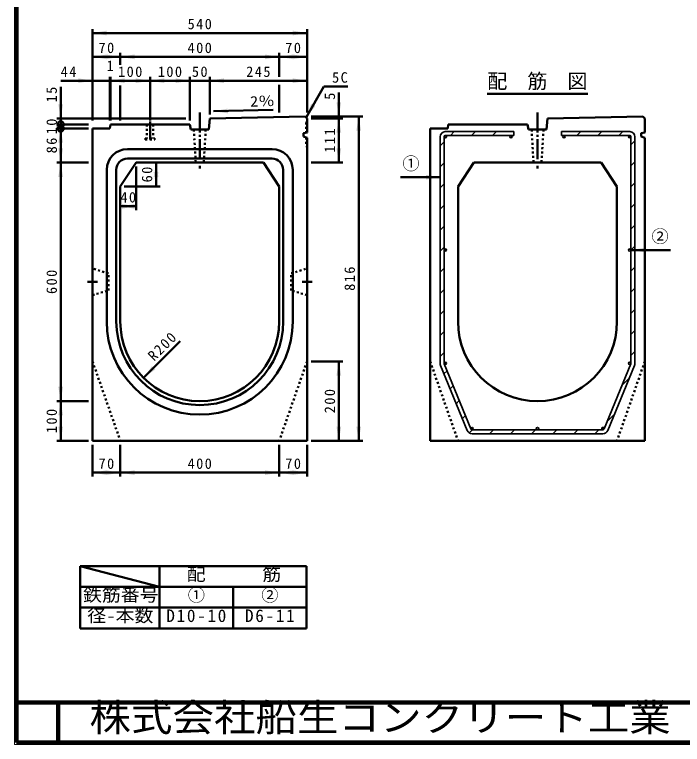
# Model space of a CAD drawing. Units: millimetres, scale not verified. Extents: x 100 to 4105, y 100 to 2870.
# Drawn here: x 100 to 1781, y 100 to 1936 of the extents above; entities that cross this region are included whole.
import ezdxf
from ezdxf.enums import TextEntityAlignment as Align

# ---------------------------------------------------------------- set-up
doc = ezdxf.new("R2010")
doc.units = ezdxf.units.MM
doc.header["$LTSCALE"] = 5
doc.header["$PDMODE"] = 32
doc.header["$PDSIZE"] = 2.5
doc.linetypes.add('USER1', pattern=[2.2, 1, -1.2])
doc.linetypes.add('USER2', pattern=[13.4, 10, -1.2, 1, -1.2])
doc.layers.add('V-nasSTD', color=7, linetype='Continuous', lineweight=35)
doc.styles.add('ＭＳ ゴシック', font='')
doc.styles.get('ＭＳ ゴシック').set_extended_font_data('MS Gothic')

msp = doc.modelspace()

# ---------------------------------------------------------------- hatches: boundary and pattern name
at = {"layer": 'V-nasSTD'}
for points in [[(332, 1895.655), (296, 1889.655), (332, 1883.655)], [(800, 1883.655), (836, 1889.655), (800, 1895.655)], [(332, 1835.655), (296, 1829.655), (332, 1823.655)], [(330, 1823.655), (366, 1829.655), (330, 1835.655)], [(402, 1835.655), (366, 1829.655), (402, 1823.655)], [(730, 1823.655), (766, 1829.655), (730, 1835.655)], [(802, 1835.655), (766, 1829.655), (802, 1823.655)], [(800, 1823.655), (836, 1829.655), (800, 1835.655)], [(260, 1763.655), (296, 1769.655), (260, 1775.655)], [(377, 1775.655), (341, 1769.655), (377, 1763.655)], [(405, 1763.655), (441, 1769.655), (405, 1775.655)], [(477, 1775.655), (441, 1769.655), (477, 1763.655)], [(505, 1763.655), (541, 1769.655), (505, 1775.655)], [(627, 1775.655), (591, 1769.655), (627, 1763.655)], [(800, 1763.655), (836, 1769.655), (800, 1775.655)], [(222, 1710.655), (216, 1674.655), (210, 1710.655)], [(846.304, 1711.332), (833.5, 1677.155), (856.696, 1705.332)], [(910, 1715.655), (916, 1679.655), (922, 1715.655)], [(636.481, 1699.619), (600.614, 1692.87), (636.731, 1687.621)], [(922, 1638.655), (916, 1674.655), (910, 1638.655)], [(972, 1643.655), (966, 1679.655), (960, 1643.655)], [(222, 1613.655), (216, 1649.655), (210, 1613.655)], [(210, 1599.655), (216, 1563.655), (222, 1599.655)], [(910, 1599.655), (916, 1563.655), (922, 1599.655)], [(222, 1527.655), (216, 1563.655), (210, 1527.655)], [(462, 1527.655), (456, 1563.655), (450, 1527.655)], [(450, 1539.655), (456, 1503.655), (462, 1539.655)], [(1135, 1520.901), (1171, 1526.901), (1135, 1532.901)], [(402, 1459.655), (366, 1453.655), (402, 1447.655)], [(370, 1447.655), (406, 1453.655), (370, 1459.655)], [(1687, 1337.655), (1651, 1343.655), (1687, 1349.655)], [(445.792, 1051.932), (424.579, 1022.233), (454.277, 1043.446)], [(922, 1027.655), (916, 1063.655), (910, 1027.655)], [(210, 999.655), (216, 963.655), (222, 999.655)], [(222, 927.655), (216, 963.655), (210, 927.655)], [(210, 899.655), (216, 863.655), (222, 899.655)], [(910, 899.655), (916, 863.655), (922, 899.655)], [(960, 899.655), (966, 863.655), (972, 899.655)], [(332, 789.655), (296, 783.655), (332, 777.655)], [(330, 777.655), (366, 783.655), (330, 789.655)], [(402, 789.655), (366, 783.655), (402, 777.655)], [(730, 777.655), (766, 783.655), (730, 789.655)], [(802, 789.655), (766, 783.655), (802, 777.655)], [(800, 777.655), (836, 783.655), (800, 789.655)]]:
    msp.add_hatch(color=256, dxfattribs=at).paths.add_polyline_path(points)

# ---------------------------------------------------------------- linework, layer by layer
at = {"layer": 'V-nasSTD', "lineweight": 100}
for p, q in [((105, 2865), (105, 105)), ((105, 205), (4100, 205)), ((210, 205), (210, 105)), ((105, 105), (4100, 105))]:
    msp.add_line(p, q, dxfattribs=at)
at = {"layer": 'V-nasSTD', "lineweight": 50}
for p, q in [((296, 1669.655), (296, 1899.655)), ((836, 1689.655), (836, 1899.655)), ((296, 1889.655), (836, 1889.655)), ((366, 1809.655), (366, 1839.655)), ((766, 1779.655), (766, 1839.655)), ((296, 1829.655), (366, 1829.655)), ((366, 1829.655), (766, 1829.655)), ((766, 1829.655), (836, 1829.655)), ((216, 1769.655), (296, 1769.655)), ((296, 1769.655), (340, 1769.655)), ((340, 1669.655), (340, 1779.655)), ((340, 1769.655), (341, 1769.655)), ((341, 1669.655), (341, 1779.655)), ((341, 1769.655), (441, 1769.655)), ((441, 1669.655), (441, 1779.655)), ((441, 1769.655), (541, 1769.655)), ((541, 1669.655), (541, 1779.655)), ((541, 1769.655), (591, 1769.655)), ((591, 1684.655), (591, 1779.655)), ((591, 1769.655), (836, 1769.655)), ((216, 1754.655), (216, 1674.655)), ((366, 1757.655), (366, 1669.655)), ((766, 1759.655), (766, 1689.655)), ((878.5, 1755.097), (833.5, 1677.155)), ((878.5, 1755.097), (938.5, 1755.097)), ((916, 1739.655), (916, 1679.655)), ((1289.597, 1736.655), (1542.403, 1736.655)), ((600.614, 1692.87), (750.582, 1695.994)), ((531, 1674.655), (206, 1674.655)), ((216, 1674.655), (216, 1659.655)), ((591, 1674.655), (588.5, 1646.655)), ((591, 1674.655), (831, 1679.655)), ((831, 1679.655), (836, 1674.655)), ((836, 1674.655), (836, 1639.67)), ((846, 1679.655), (976, 1679.655)), ((846, 1674.655), (926, 1674.655)), ((916, 1674.655), (916, 1679.655)), ((916, 1563.655), (916, 1674.655)), ((966, 863.655), (966, 1679.655)), ((1441, 1674.655), (1438.5, 1646.655)), ((1441, 1674.655), (1681, 1679.655)), ((1681, 1679.655), (1686, 1674.655)), ((1686, 1674.655), (1686, 1639.67)), ((286, 1659.655), (206, 1659.655)), ((216, 1659.655), (216, 1649.655)), ((341, 1659.655), (340, 1649.655)), ((541, 1659.655), (341, 1659.655)), ((541, 1659.655), (543.5, 1646.655)), ((1191, 1659.655), (1190, 1649.655)), ((1391, 1659.655), (1191, 1659.655)), ((1391, 1659.655), (1393.5, 1646.655)), ((286, 1649.655), (206, 1649.655)), ((216, 1563.655), (216, 1649.655)), ((296, 863.655), (296, 1649.655)), ((296, 1649.655), (340, 1649.655)), ((588.5, 1646.655), (543.5, 1646.655)), ((551, 1646.655), (581, 1646.655)), ((827, 1637.655), (836, 1639.67)), ((827, 1629.655), (827, 1637.655)), ((1146, 863.655), (1146, 1649.655)), ((1146, 1649.655), (1190, 1649.655)), ((1438.5, 1646.655), (1393.5, 1646.655)), ((1401, 1646.655), (1431, 1646.655)), ((1677, 1637.655), (1686, 1639.67)), ((1677, 1629.655), (1677, 1637.655)), ((827, 1629.655), (836, 1626.296)), ((836, 863.655), (836, 1626.296)), ((1677, 1629.655), (1686, 1626.296)), ((1686, 863.655), (1686, 1626.296)), ((384, 1597.655), (748, 1597.655)), ((286, 1563.655), (206, 1563.655)), ((216, 963.655), (216, 1563.655)), ((406, 1563.655), (366, 1503.655)), ((384, 1573.655), (748, 1573.655)), ((406, 1563.655), (726, 1563.655)), ((456, 1503.655), (456, 1563.655)), ((726, 1563.655), (766, 1503.655)), ((846, 1563.655), (926, 1563.655)), ((1256, 1563.655), (1216, 1503.655)), ((1256, 1563.655), (1576, 1563.655)), ((1576, 1563.655), (1616, 1503.655)), ((332, 1513.655), (332, 1545.655)), ((356, 1513.655), (356, 1545.655)), ((406, 1553.655), (406, 1443.655)), ((776, 1545.655), (776, 1513.655)), ((800, 1545.655), (800, 1513.655)), ((1071, 1526.901), (1171, 1526.901)), ((332, 1163.655), (332, 1513.655)), ((356, 1163.655), (356, 1513.655)), ((776, 1513.655), (776, 1163.655)), ((800, 1513.655), (800, 1163.655)), ((366, 1503.655), (366, 1163.655)), ((376, 1503.655), (466, 1503.655)), ((766, 1503.655), (766, 1163.655)), ((1216, 1503.655), (1216, 1163.655)), ((1616, 1503.655), (1616, 1163.655)), ((366, 1453.655), (406, 1453.655)), ((1751, 1343.655), (1651, 1343.655)), ((424.579, 1022.233), (516.503, 1114.157)), ((846, 1063.655), (926, 1063.655)), ((916, 863.655), (916, 1063.655)), ((286, 963.655), (206, 963.655)), ((216, 863.655), (216, 963.655)), ((286, 863.655), (206, 863.655)), ((296, 863.655), (836, 863.655)), ((846, 863.655), (976, 863.655)), ((1146, 863.655), (1686, 863.655)), ((296, 853.655), (296, 773.655)), ((366, 853.655), (366, 773.655)), ((766, 853.655), (766, 773.655)), ((836, 853.655), (836, 773.655)), ((296, 783.655), (366, 783.655)), ((366, 783.655), (766, 783.655)), ((766, 783.655), (836, 783.655)), ((265, 548), (265, 496)), ((465, 548), (265, 548)), ((265, 548), (465, 496)), ((465, 496), (465, 548)), ((650, 548), (465, 548)), ((835, 548), (650, 548)), ((835, 496), (835, 548)), ((265, 496), (265, 444)), ((465, 496), (265, 496)), ((465, 444), (465, 496)), ((465, 444), (465, 496)), ((465, 496), (465, 444)), ((650, 496), (465, 496)), ((650, 444), (650, 496)), ((650, 496), (835, 496)), ((650, 444), (650, 496)), ((650, 496), (650, 444)), ((835, 444), (835, 496)), ((835, 444), (835, 496)), ((835, 444), (835, 496)), ((835, 496), (835, 444)), ((265, 444), (265, 392)), ((465, 444), (265, 444)), ((465, 392), (465, 444)), ((465, 444), (650, 444)), ((465, 392), (465, 444)), ((465, 444), (465, 392)), ((650, 392), (650, 444)), ((650, 444), (835, 444)), ((650, 392), (650, 444)), ((650, 444), (650, 392)), ((835, 392), (835, 444)), ((835, 392), (835, 444)), ((835, 392), (835, 444)), ((835, 444), (835, 392)), ((265, 392), (465, 392)), ((465, 392), (650, 392)), ((650, 392), (835, 392))]:
    msp.add_line(p, q, dxfattribs=at)
at = {"layer": 'V-nasSTD', "linetype": 'USER2', "lineweight": 50}
for p, q in [((566, 1689.655), (566, 1548.655)), ((1416, 1689.655), (1416, 1548.655)), ((441, 1666.655), (441, 1621.655)), ((308.5, 1263.655), (283.5, 1263.655)), ((823.5, 1263.655), (848.5, 1263.655))]:
    msp.add_line(p, q, dxfattribs=at)
at = {"layer": 'V-nasSTD', "linetype": 'USER1', "lineweight": 50}
for p, q in [((433, 1659.655), (433, 1624.655)), ((449, 1659.655), (449, 1624.655)), ((833.7, 1664.655), (836, 1666.955)), ((833.7, 1664.655), (833.7, 1639.155)), ((551, 1646.655), (556, 1563.655)), ((581, 1646.655), (576, 1563.655)), ((1401, 1646.655), (1406, 1563.655)), ((1431, 1646.655), (1426, 1563.655)), ((429, 1624.655), (453, 1624.655)), ((429, 1624.655), (429, 1621.655)), ((429, 1621.655), (453, 1621.655)), ((453, 1624.655), (453, 1621.655)), ((833.7, 1627.155), (833.7, 1604.655)), ((833.7, 1604.655), (836, 1602.355)), ((336, 1285.155), (296, 1297.155)), ((296, 1297.155), (296, 1230.155)), ((796, 1285.155), (836, 1297.155)), ((836, 1297.155), (836, 1230.155)), ((336, 1242.155), (336, 1285.155)), ((796, 1242.155), (796, 1285.155)), ((296, 1230.155), (336, 1242.155)), ((836, 1230.155), (796, 1242.155)), ((296, 1063.655), (366, 863.655)), ((836, 1063.655), (766, 863.655)), ((1146, 1063.655), (1216, 863.655)), ((1686, 1063.655), (1616, 863.655))]:
    msp.add_line(p, q, dxfattribs=at)
at = {"layer": 'V-nasSTD'}
for p, q in [((1184, 1641.655), (1356, 1641.655)), ((1196.673, 1631.655), (1206.673, 1641.655)), ((1249.706, 1631.655), (1259.706, 1641.655)), ((1302.739, 1631.655), (1312.739, 1641.655)), ((1356, 1641.655), (1356, 1631.655)), ((1476, 1641.655), (1476, 1631.655)), ((1476, 1641.655), (1648, 1641.655)), ((1476, 1641.563), (1476.092, 1641.655)), ((1514.871, 1631.655), (1524.871, 1641.655)), ((1567.904, 1631.655), (1577.904, 1641.655)), ((1620.937, 1631.655), (1630.937, 1641.655)), ((1171, 1628.655), (1171, 1058.246)), ((1171, 1605.981), (1181, 1615.981)), ((1181, 1628.655), (1181, 1058.237)), ((1181.053, 1629.218), (1184.563, 1625.708)), ((1184, 1631.655), (1356, 1631.655)), ((1348.386, 1631.655), (1349, 1631.655)), ((1348.386, 1631.591), (1351.936, 1628.041)), ((1349, 1631.655), (1356, 1631.655)), ((1355.772, 1631.655), (1356, 1631.882)), ((1476, 1631.655), (1648, 1631.655)), ((1482.689, 1631.638), (1485.984, 1628.343)), ((1646.038, 1630.924), (1650.269, 1626.692)), ((1651, 1628.655), (1651, 1058.237)), ((1651, 1608.684), (1661, 1618.684)), ((1661, 1628.655), (1661, 1058.241)), ((1171, 1552.948), (1181, 1562.948)), ((1651, 1555.651), (1661, 1565.651)), ((1171, 1499.915), (1181, 1509.915)), ((1651, 1502.618), (1661, 1512.618)), ((1171, 1446.882), (1181, 1456.882)), ((1651, 1449.585), (1661, 1459.585)), ((1171, 1393.849), (1181, 1403.849)), ((1651, 1396.552), (1661, 1406.552)), ((1181, 1393.655), (1181, 1395.069)), ((1171, 1340.816), (1181, 1350.816)), ((1181.354, 1345.069), (1185.415, 1341.009)), ((1651, 1343.519), (1661, 1353.519)), ((1171, 1287.783), (1181, 1297.783)), ((1651, 1290.486), (1661, 1300.486)), ((1171, 1234.75), (1181, 1244.75)), ((1651, 1237.453), (1661, 1247.453)), ((1651, 1184.42), (1661, 1194.42)), ((1171, 1181.717), (1181, 1191.717)), ((1171, 1128.684), (1181, 1138.684)), ((1651, 1131.387), (1661, 1141.387)), ((1171, 1075.651), (1181, 1085.651)), ((1651, 1078.354), (1661, 1088.354)), ((1171.979, 1053.296), (1239.34, 889.705)), ((1181.226, 1057.095), (1248.583, 893.512)), ((1181.84, 1060.736), (1186.082, 1056.494)), ((1650.776, 1057.095), (1583.419, 893.512)), ((1592.662, 889.705), (1660.021, 1053.291)), ((1647.634, 1061.632), (1650.978, 1058.289)), ((1651, 1058.655), (1651, 1058.237)), ((1180.641, 1032.26), (1188.299, 1039.917)), ((1628.378, 1002.699), (1646.756, 1021.078)), ((1196.109, 994.694), (1203.767, 1002.352)), ((1211.577, 957.129), (1219.235, 964.787)), ((1227.045, 919.564), (1234.703, 927.222)), ((1591.255, 912.543), (1609.633, 930.921)), ((1244.272, 883.758), (1252.169, 891.655)), ((1248.403, 895.177), (1251.88, 891.701)), ((1248.583, 893.512), (1248.583, 893.512)), ((1248.583, 893.512), (1248.583, 893.512)), ((1248.583, 893.512), (1248.583, 893.512)), ((1251.358, 891.655), (1580.643, 891.655)), ((1251.88, 891.655), (1251.358, 891.655)), ((1251.361, 881.655), (1580.641, 881.655)), ((1295.202, 881.655), (1305.202, 891.655)), ((1348.235, 881.655), (1358.235, 891.655)), ((1401.268, 881.655), (1411.268, 891.655)), ((1415.652, 897.634), (1418.98, 894.307)), ((1580.643, 891.655), (1416, 891.655)), ((1454.301, 881.655), (1464.301, 891.655)), ((1507.334, 881.655), (1517.334, 891.655)), ((1560.367, 881.655), (1570.367, 891.655)), ((1578.856, 897.065), (1583.053, 892.868))]:
    msp.add_line(p, q, dxfattribs=at)
at = {"layer": 'V-nasSTD', "lineweight": 13}
msp.add_lwpolyline([(100, 100), (100, 2870), (4105, 2870), (4105, 100)], close=True, dxfattribs=at)
at = {"layer": 'V-nasSTD', "lineweight": 50}
for centre in [(216, 1659.655), (216, 1649.655)]:
    msp.add_circle(centre, 8, dxfattribs=at)
at = {"layer": 'V-nasSTD'}
for centre in [(1184, 1628.655), (1349, 1628.655), (1483, 1628.655), (1483, 1628.655), (1648, 1628.655), (1184, 1343.655), (1648, 1343.655), (1648, 1343.655), (1184, 1058.655), (1648, 1058.655), (1251.357, 894.655), (1416, 894.655)]:
    msp.add_circle(centre, 3, dxfattribs=at)
for centre, radius, start, end in [((1184, 1628.655), 13, 90, 180), ((1184, 1628.655), 13, 90, 180), ((1648, 1628.655), 13, 0, 90), ((1184, 1628.655), 3, 90, 180), ((1184, 1628.655), 3, 90, 180), ((1184, 1628.655), 3, 180, 90), ((1184, 1628.655), 3, 169.17571, 180), ((1184, 1628.655), 3, 90, 169.17571), ((1648, 1628.655), 3, 90, 0), ((1648, 1628.655), 3, 0, 90), ((1648, 1628.655), 3, 0, 90), ((1648, 1628.655), 3, 0, 90), ((1184, 1058.246), 13, 180, 202.38013), ((1184, 1058.237), 3, 180, 202.38013), ((1648, 1058.655), 3, 330.64995, 0), ((1648, 1058.655), 3, 330.64995, 0), ((1648.002, 1058.237), 3, 337.61987, 0), ((1648, 1058.241), 13, 337.61987, 0), ((1251.361, 894.655), 13, 202.38013, 270), ((1251.357, 894.655), 3, 202.38053, 270.00103), ((1580.643, 894.655), 3, 337.61947, 269.99901), ((1580.641, 894.655), 13, 270, 337.61987), ((1580.641, 894.655), 13, 270, 337.61987), ((1580.643, 894.655), 3, 270, 337.61987)]:
    msp.add_arc(centre, radius, start, end, dxfattribs=at)
at = {"layer": 'V-nasSTD', "lineweight": 50}
for centre, radius, start, end in [((384, 1545.655), 52, 90, 180), ((748, 1545.655), 52, 0, 90), ((384, 1545.655), 28, 90, 180), ((748, 1545.655), 28, 0, 90), ((566, 1163.655), 234, 180, 270), ((566, 1163.655), 210, 180, 270), ((566, 1163.655), 200, 180, 270), ((566, 1163.655), 200, 270, 0), ((566, 1163.655), 210, 270, 0), ((566, 1163.655), 234, 270, 0), ((1416, 1163.655), 200, 180, 270), ((1416, 1163.655), 200, 270, 0)]:
    msp.add_arc(centre, radius, start, end, dxfattribs=at)
at = {"layer": 'V-nasSTD'}
for p in [(833.7, 1639.155), (833.7, 1627.155)]:
    msp.add_point(p, dxfattribs=at)

# ---------------------------------------------------------------- texts
at = {"layer": 'V-nasSTD', "style": 'ＭＳ ゴシック'}
for s, height, p in [('1', 26.39, (331.5, 1820.655)), ('配\u3000筋\u3000図', 36.95, (1289.597, 1787.055)), ('①', 31.67, (1076, 1577.101)), ('②', 31.67, (1702.8, 1393.855)), ('①', 31.67, (535.9, 491.6)), ('②', 31.67, (720.9, 491.6))]:
    msp.add_text(s, height=height, dxfattribs=at).set_placement(p, align=Align.TOP_LEFT)
at = {"layer": 'V-nasSTD', "style": 'ＭＳ ゴシック', "width": 1.15}
msp.add_text('2％', height=26.39, rotation=1.193, dxfattribs=at).set_placement((692.244, 1730.787), align=Align.TOP_LEFT)
at = {"layer": 'V-nasSTD', "style": 'ＭＳ ゴシック'}
msp.add_text('5', height=26.39, rotation=90, dxfattribs=at).set_placement((880, 1721.655), align=Align.TOP_LEFT)
at = {"layer": 'V-nasSTD', "style": 'ＭＳ ゴシック', "width": 1.1}
for s, height, p in [('配\u3000\u3000\u3000筋', 31.67, (533.36, 543.6)), ('鉄筋番号', 31.67, (272.12, 491.6)), ('径-本数', 31.67, (282.92, 439.6)), ('株式会社船生コンクリート工業', 69.65, (288.279, 202.55))]:
    msp.add_text(s, height=height, dxfattribs=at).set_placement(p, align=Align.TOP_LEFT)
at = {"layer": 'V-nasSTD', "attachment_point": 1, "style": 'ＭＳ ゴシック'}
for s, insert, char_height in [('\\T1.2;540', (535.4, 1925.655), 26.39), ('\\T1.2;70', (311.2, 1865.655), 26.39), ('\\T1.2;400', (535.4, 1865.655), 26.39), ('\\T1.2;70', (781.2, 1865.655), 26.39), ('\\T1.2;44', (216, 1805.655), 26.39), ('\\T1.2;100', (360.4, 1805.655), 26.39), ('\\T1.2;100', (460.4, 1805.655), 26.39), ('\\T1.2;50', (546.2, 1805.655), 26.39), ('\\T1.2;245', (682.9, 1805.655), 26.39), ('\\T1.2;5C', (898.9, 1791.097), 26.39), ('\\T1.2;40', (366.2, 1489.655), 26.39), ('\\T1.2;70', (311.203, 819.655), 26.39), ('\\T1.2;400', (535.4, 819.655), 26.39), ('\\T1.2;70', (781.203, 819.655), 26.39), ('\\T1.2;D10-10', (481.9, 439.6), 31.67), ('\\T1.2;D6-11', (679.86, 439.6), 31.67)]:
    msp.add_mtext(s, dxfattribs=dict(at, insert=insert, char_height=char_height))
at = {"layer": 'V-nasSTD', "char_height": 26.39, "attachment_point": 1, "style": 'ＭＳ ゴシック'}
for s, insert, rotation in [('\\T1.2;15', (180, 1715.055), 90), ('\\T1.2;10', (180, 1634.855), 90), ('\\T1.2;111', (880, 1588.555), 90), ('\\T1.2;86', (180, 1586.855), 90), ('\\T1.2;60', (420, 1513.855), 90), ('\\T1.2;600', (180, 1233.055), 90), ('\\T1.2;816', (930, 1241.055), 90), ('\\T1.2;R200', (432.498, 1081.065), 45), ('\\T1.2;200', (880, 933.055), 90), ('\\T1.2;100', (180, 883.055), 90)]:
    msp.add_mtext(s, dxfattribs=dict(at, insert=insert, rotation=rotation))

doc.saveas('drawing.dxf')
